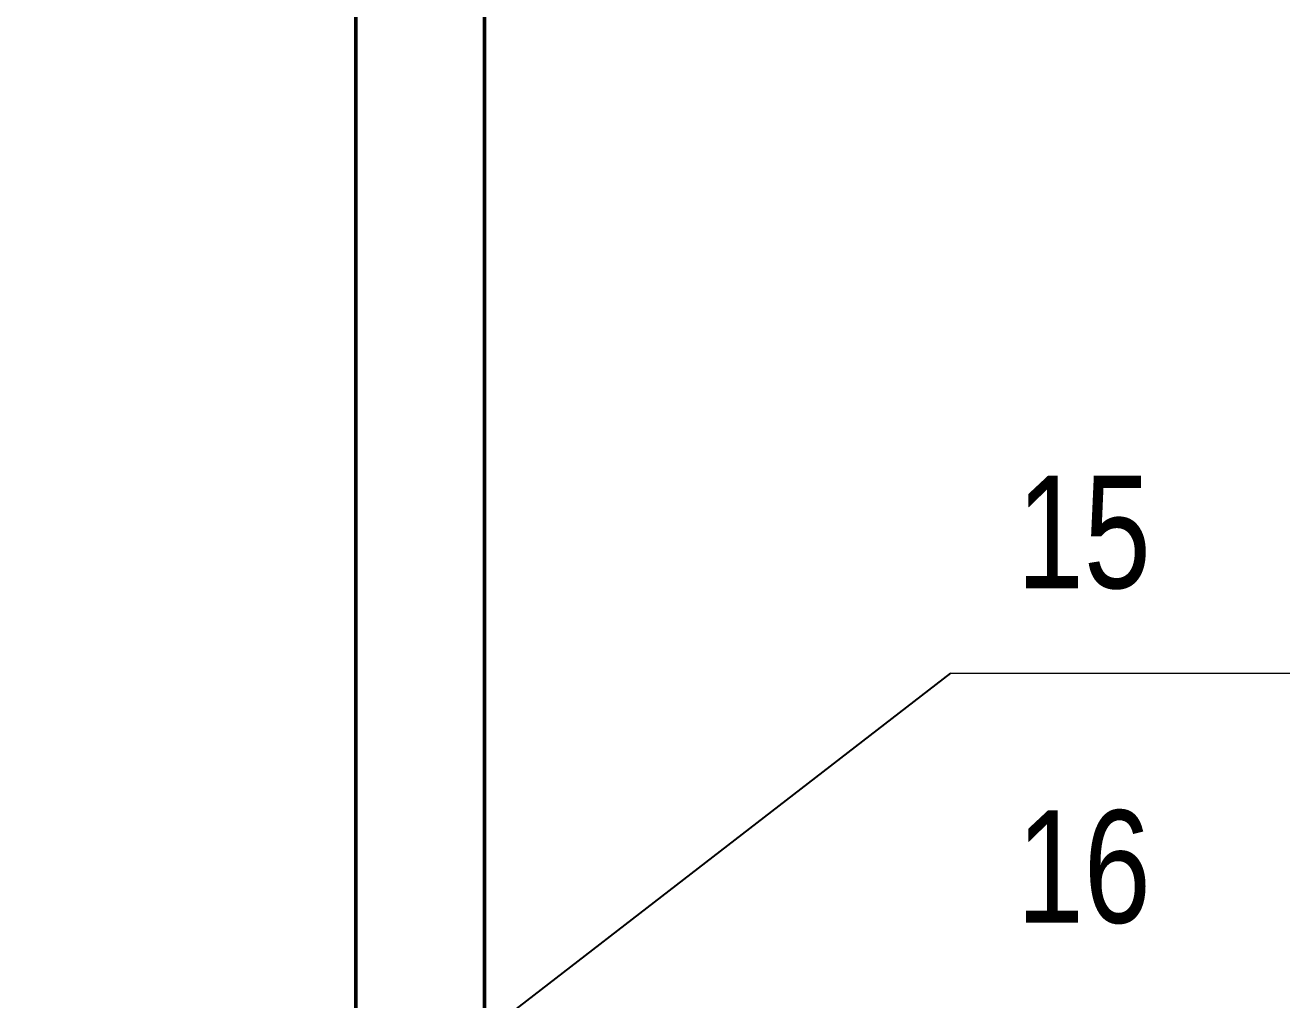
# Model space of a CAD drawing. Header units: inches. Extents: x -2049 to -860, y -317 to 524.
# Drawn here: x -1350.4 to -1271.7, y 138.5 to 199.1 of the extents above; entities that cross this region are included whole.
import ezdxf

# ---------------------------------------------------------------- set-up
doc = ezdxf.new("R2010")
doc.units = ezdxf.units.IN
doc.header["$LTSCALE"] = 2.574606
doc.header["$MEASUREMENT"] = 0
doc.layers.get('0').update_dxf_attribs({"linetype": 'CONTINUOUS', "lineweight": 50})
doc.layers.add('from', color=7, linetype='CONTINUOUS', lineweight=15)
doc.styles.add('TEXTSTYLE_1', font='gdt', dxfattribs={"width": 0.8})
doc.dimstyles.new('ISO-25', dxfattribs={"dimtxt": 5, "dimasz": 5, "dimexe": 1.25, "dimexo": 0.625, "dimtad": 1, "dimdec": 0, "dimlfac": 1.5, "dimdsep": 46, "dimtxsty": 'TEXTSTYLE_1', "dimcen": 2.5, "dimclrd": 256, "dimclre": 256, "dimclrt": 256, "dimadec": 0, "dimazin": 0, "dimtfac": 1, "dimtdec": 0, "dimtmove": 0, "dimatfit": 3, "dimfxl": 1, "dimlwd": 25, "dimarcsym": 0})

msp = doc.modelspace()

# ---------------------------------------------------------------- linework, layer by layer
at = {"color": 7, "linetype": 'Continuous'}
for p, q in [((-1329.79, 378.372), (-1329.79, 131.167)), ((-1321.79, 378.372), (-1321.79, 131.167))]:
    msp.add_line(p, q, dxfattribs=at)
at = {"layer": 'from'}
msp.add_line((-1292.798, 158.808), (-1271.711, 158.808), dxfattribs=at)

# ---------------------------------------------------------------- texts
at = {"layer": 'from', "char_height": 7, "width": 41.23215, "attachment_point": 1, "style": 'TEXTSTYLE_1'}
for s, insert in [('15', (-1288.68, 171.102)), ('16', (-1288.68, 150.284))]:
    msp.add_mtext(s, dxfattribs=dict(at, insert=insert))

# ---------------------------------------------------------------- leaders
at = {"layer": 'from', "color": 4}
msp.add_leader([(-1349.605, 114.913), (-1292.798, 158.808)], dimstyle='ISO-25', override={"dimasz": 1.5, "dimldrblk": 'Dot'}, dxfattribs=at)

doc.saveas('drawing.dxf')
